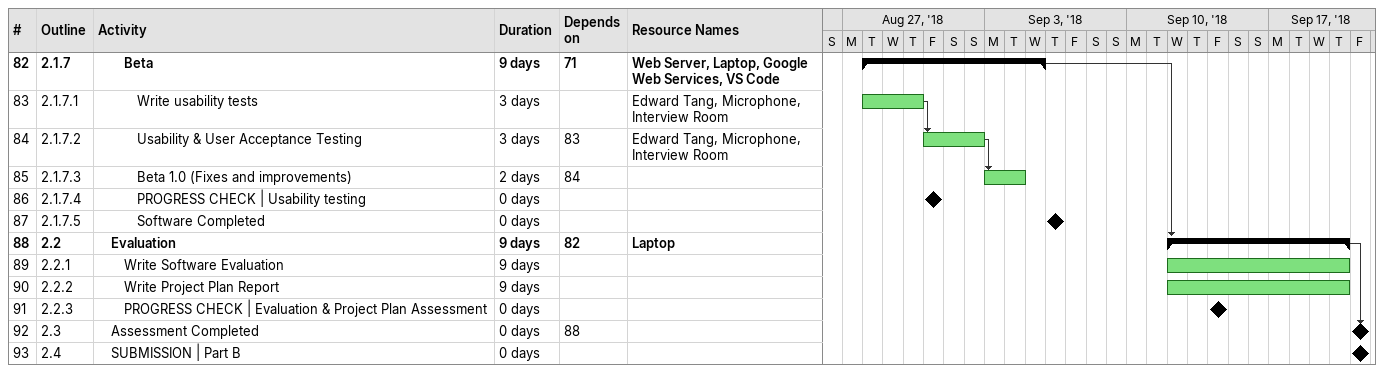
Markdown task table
| ID | WBS | Task | Duration | Start | Finish | Predecessors | Resources |
|---|---|---|---|---|---|---|---|
| 82 | 2.1.7 | **Beta** | 9d | 2018-08-28 | 2018-09-05 | 71 | Web Server, Laptop, Google Web Services, VS Code |
| 83 | 2.1.7.1 | Write usability tests | 3d | 2018-08-28 | 2018-08-30 |  | Edward Tang, Microphone, Interview Room |
| 84 | 2.1.7.2 | Usability & User Acceptance Testing | 3d | 2018-08-31 | 2018-09-02 | 83 | Edward Tang, Microphone, Interview Room |
| 85 | 2.1.7.3 | Beta 1.0 (Fixes and improvements) | 2d | 2018-09-03 | 2018-09-04 | 84 |  |
| 86 | 2.1.7.4 | PROGRESS CHECK \| Usability testing | 0d | 2018-08-31 | 2018-08-31 |  |  |
| 87 | 2.1.7.5 | Software Completed | 0d | 2018-09-06 | 2018-09-06 |  |  |
| 88 | 2.2 | **Evaluation** | 9d | 2018-09-12 | 2018-09-20 | 82 | Laptop |
| 89 | 2.2.1 | Write Software Evaluation | 9d | 2018-09-12 | 2018-09-20 |  |  |
| 90 | 2.2.2 | Write Project Plan Report | 9d | 2018-09-12 | 2018-09-20 |  |  |
| 91 | 2.2.3 | PROGRESS CHECK \| Evaluation & Project Plan Assessment | 0d | 2018-09-14 | 2018-09-14 |  |  |
| 92 | 2.3 | Assessment Completed | 0d | 2018-09-21 | 2018-09-21 | 88 |  |
| 93 | 2.4 | SUBMISSION \| Part B | 0d | 2018-09-21 | 2018-09-21 |  |  |
